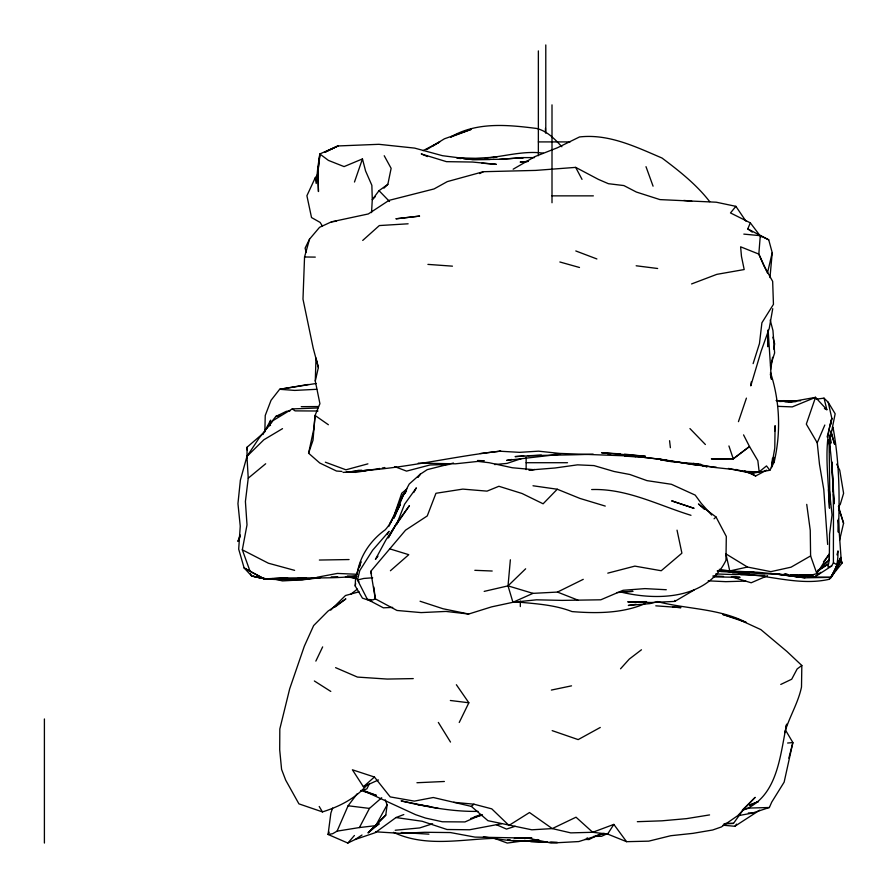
<?xml version="1.0" encoding="UTF-8"?>
<svg xmlns="http://www.w3.org/2000/svg" width="888" height="888" viewBox="0 0 888 888"><rect width="100%" height="100%" fill="white"/><g stroke="black" fill="none" stroke-linecap="round" stroke-linejoin="round"><path stroke-width="1.33" d="M829.048 439.871C834.853 480.519 833.166 521.789 833.432 562.748L831.623 566.067L827.949 567.121L829.325 559.817L829.559 534.243L832.056 514.918L829.459 491.02M246.975 458.119L247.097 447.197L263.392 433.133M657.542 601.642C687.035 609.29 718.57 608.247 746.286 622.477L722.643 614.407L737.839 619.036L760.861 629.614L786.946 651.492L801.831 665.489L801.498 687.057C798.145 703.118 789.243 717.06 784.703 732.689M264.846 431.89L265.246 415.451L271.051 400.299L279.653 389.288L316.017 383.494M319.991 154.679L317.571 174.659L315.185 177.889L316.228 183.505L317.771 167.987L318.459 191.486L317.771 167.987L319.824 153.957L338.006 145.954L378.865 144.311L414.641 148.107L442.513 155.7L472.705 159.562L490.098 159.496M768.342 330.181L767.854 346.753L767.72 330.392M735.875 469.452L751.281 473.415L769.885 470.274L774.092 462.348L774.236 457.398M315.284 381.008L315.995 357.997L318.37 367.532L315.284 381.008L319.913 403.685L315.074 415.462L313.908 428.493L308.58 453.202L319.758 463.003L336.519 471.04L341.958 471.428M371.739 601.231L362.459 598.157L355.222 585.98L355.577 577.045L360.916 561.638L359.718 566.755M745.898 221.112L735.886 206.338L716.25 202.209L659.951 199.6L636.407 192.063L623.875 185.57L608.391 183.694L598.423 179.398L575.679 167.377L535.664 170.407L483.372 171.706L447.308 181.607L434.032 188.944L388.977 200.388L368.32 213.953L331.402 221.856L319.558 227.317L309.557 239.116L304.551 256.987L302.986 299.145L313.198 348.129L318.37 367.532M371.55 212.621L372.283 199.622L371.861 185.326L365.567 170.929L362.459 158.919L344.078 166.6L328.427 160.406L319.824 153.957L317.571 174.659M732.522 574.125C765.023 573.06 796.869 586.624 829.226 579.298C836.707 572.161 838.128 560.75 837.995 550.882L836.995 554.856M774.758 431.135L775.091 425.674L774.78 448.107L771.428 467.565L772.516 458.208M735.886 206.338L730.491 212.942L750.327 222.855L747.763 228.893L768.731 239.827L772.227 252.703L769.974 277.589M743.822 234.11L760.283 235.675L758.829 254.09L763.924 265.801L772.66 281.374L773.448 304.351L761.904 322.788L759.462 343.567L753.124 363.625M666.289 589.732L644.921 588.611L623.11 590.287L600.799 599.8L562.071 600.388L536.519 599.811L512.931 602.286L508.025 585.869L510.367 559.784M646.542 601.609L627.749 601.831L651.381 602.519L674.78 601.409L674.902 600.377M751.237 381.907L750.782 385.858L761.105 351.271L769.23 328.449L772.738 308.669M317.937 407.981L292.252 408.913L273.06 420.579L259.007 438.217L246.953 456.388L248.24 478.177L245.41 501.52L247.008 524.875L242.324 549.827L250.105 571.417L264.535 579.009C295.271 576.479 326.151 579.587 356.854 576.101M374.614 826.761L379.198 823.764L368.154 832.811L385.803 815.095L387.113 804.861L385.192 799.766M830.913 424.475L831.834 418.326L828.204 402.253L824.031 398.146L816.239 399.167M770.706 369.452L772.571 357.309M773.814 349.217L774.647 343.811L772.937 337.207M355.222 585.98L355.633 583.405M357.087 574.414C359.573 556.332 370.496 540.392 385.203 529.836C395.626 518.648 396.992 502.131 406.526 490.92M774.092 462.348C781.04 432.745 779.953 401.42 770.473 372.494M383.949 188.167L387.845 184.349L391.131 168.354L384.215 155.733M772.227 252.703L767.454 272.982L758.829 254.09L740.625 246.82L741.469 256.41L744.188 269.552L716.805 274.359L691.574 283.938M839.571 540.27L843.578 523.21L838.738 507.326M392.707 607.403L383.372 607.825L367.388 599.378L357.509 580.008L359.762 570.584L372.616 550.249L389.066 531.324L387.068 534.598M827.139 436.985L831.834 418.326C823.021 447.519 828.748 478.332 829.481 508.202L828.415 489.632M831.956 574.714L831.29 577.355L804.905 577.822L773.748 573.715L804.905 577.822M788.844 758.174L792.873 742.579L785.536 730.147M269.708 423.643L270.662 420.168L262.926 434.521M785.58 728.093L786.701 724.109C779.942 755.355 778.01 797.024 743.112 810.134M770.518 365.889L774.625 352.958L772.949 330.514L770.229 320.069M738.45 421.656L746.42 398.124M308.58 453.202L313.009 440.237L315.074 415.462L328.371 424.742M240.16 534.92L237.929 541.436L240.149 536.53M824.031 398.146L826.861 409.701L815.517 397.369L806.315 424.12L817.226 442.801L819.491 464.357L823.775 489.499L827.638 544.444M354.479 182.029L362.459 158.919M395.748 512.842L395.349 513.997L402.863 494.683L405.783 491.819M332.634 808.069L330.88 813.031L328.083 834.465L347.841 843.056L355.133 839.515L375.158 832.722L395.993 817.548L403.807 814.551M399.189 519.38L396.725 524.075L404.584 504.218L416.361 487.845L413.764 492.507M396.725 524.075L409.424 505.683L396.881 522.899L388.267 537.895L397.48 522.188L385.792 540.215L375.424 559.385L377.944 556.21M817.226 442.801L824.819 425.03M329.237 832.178L328.083 834.465L332.645 833.71L337.074 831.146L348.096 805.771L357.265 793.694M738.65 815.595L752.325 813.086L769.363 807.503L771.728 802.119L784.137 782.15L792.873 742.579L787.623 743.023M315.185 177.889L306.904 195.737L311.522 217.549L320.146 222.433L322.244 225.852M315.851 661.105L322.655 646.897M459.229 722.477L468.853 702.774L456.365 684.726M309.557 239.116L305.106 248.141L306.138 252.137M369.297 783.982L366.822 788.899L360.672 790.875M388.722 526.506L400.188 504.451L393.906 518.159L403.685 494.372L409.257 483.993L420.379 474.148L427.228 469.641L453.446 463.036M389.865 523.476L394.205 515.207L401.731 493.251L406.948 488.922M337.074 831.146L359.418 827.549L369.452 808.413L381.707 797.735M395.615 513.253L400.177 504.872M387.113 804.861L375.713 825.674L359.418 827.549M800.044 575.002L808.28 576.023L816.838 573.604L829.148 554.234L829.325 559.817L817.582 571.195M378.454 779.942L363.392 786.757L352.403 769.796L374.425 777.022L390.221 796.902L414.341 801.12L433.266 797.502L471.328 806.393L487.945 820.69L531.823 829.803L552.258 828.593L570.784 832.877L592.718 832.289L607.636 834.065L613.841 824.397L626.562 841.68L648.762 841.147L670.751 835.719L692.918 833.355L712.698 829.991L721.4 826.939L737.762 815.639L755.155 797.346L742.357 810.023M723.998 823.798L733.488 823.398L743.755 809.035M823.442 561.882L829.148 554.234M387.845 184.349L379.021 190.665L372.283 199.622L375.202 196.759M266.189 428.849L275.779 416.516L286.347 411.322L289.91 411.022M840.603 558.13L842.046 563.114L829.226 579.298L841.258 560.617L838.283 519.314M722.999 825.196L734.842 826.284L736.574 824.131M405.339 492.329L403.685 494.372L405.45 492.241M417.737 477.344L420.379 474.148L417.837 477.134M583.25 579.342L557.453 592.074L532.966 593.362L512.931 602.286L491.575 606.87L468.686 614.03L445.965 611.432L421.112 612.598L396.992 610.467L375.302 598.834L370.74 571.373L405.583 530.147L427.25 515.939L435.953 493.284L462.792 489.11L487.024 491.131L498.912 486.28L522.077 493.506L543.112 503.796L557.264 489.233L579.897 498.412L605.261 506.082M347.841 843.056L354.412 835.486M620.546 668.797L629.292 659.074L641.458 649.772M367.654 784.115C356.277 798.112 339.427 806.626 322.455 811.898L298.923 803.862L285.692 780.141L281.585 769.397L279.698 749.783L279.82 728.97L289.688 688.799L304.329 646.198L313.642 625.574L327.983 611.144L345.865 598.878L335.12 607.004M838.372 506.493L840.215 504.551L843.6 493.317L839.726 470.152L836.696 464.135M368.154 832.811L385.803 815.095M330.725 610.1L345.465 595.526L359.063 591.808M484.182 591.386L508.025 585.869L525.641 568.797M714.085 518.792L716.028 516.994L698.456 503.973L704.351 509.268M362.715 240.437L379.343 225.563L408.125 223.798M363.392 786.757L374.425 777.022M390.409 570.751L408.769 554.689L389.543 548.784M824.12 564.38L829.325 559.817M471.328 806.393L473.959 804.195L491.763 808.857L508.968 825.429L529.492 812.531L552.258 828.593L576.023 817.204L592.718 832.289L613.841 824.397M248.24 478.177L265.679 463.758M728.46 468.42L741.746 471.328L759.162 471.883L766.499 465.923L769.885 470.274M350.982 594.061L357.331 589.144M820.823 572.305L814.518 577.078L790.908 574.936L814.518 577.078L831.29 577.355L840.781 557.364L830.424 578.377L841.258 560.617L842.046 563.114M759.162 471.883L757.853 460.694L749.494 446.52L733.388 458.796L711.366 458.896L733.244 458.785L749.494 446.52L743.556 434.887M801.831 665.489L797.158 668.942L791.708 679.22L780.763 684.448M817.193 571.528L828.349 563.947L817.726 570.34M759.673 810.189L734.842 826.284M355.133 839.515L362.004 835.02M831.623 566.067L814.518 577.078L801.686 574.891M426.684 149.617L444.433 138.794L471.228 129.359L450.605 137.107C476.767 121.645 507.958 124.82 536.796 128.483C547.374 131.246 554.689 138.983 561.86 146.753M432.634 146.154L439.749 141.913L423.132 150.638M282.517 428.649L263.858 439.782L246.953 456.388L240.382 480.119L237.951 503.64L240.248 526.173L238.694 549.15L244.122 567.943L251.693 576.057L266 579.12L287.546 577.677M674.78 601.409L694.283 589.943M513.164 169.197L534.976 156.588L557.509 147.73L579.52 136.952C608.735 133.611 635.852 146.875 661.993 158.02C679.187 170.918 696.525 184.571 709.701 201.654M806.737 504.373L810.256 530.347L810.6 555.921L791.042 567.188L770.828 571.65L747.463 567.044L725.862 553.857L729.758 570.94L757.542 572.26L787.978 575.058L813.663 574.991M600.277 727.461L578.177 739.604L552.181 730.635M744.699 470.873L755.644 475.99L766.566 470.152M479.675 173.582L483.372 171.706M584.87 839.415L588.922 839.526L599.544 834.254M607.658 833.521L601.531 836.307L593.573 836.407M481.829 814.518L464.946 821.933L442.368 821.777L425.552 818.07L415.562 814.662L363.514 790.686M767.554 575.69L751.193 582.772L731.479 576.856L740.07 577.333L713.175 576.878M776.09 400.477L789.232 402.042L815.517 397.369L792.274 406.893L777.755 406.349M645.343 603.507C622.488 613.508 596.503 613.541 572.027 611.588C553.279 604.295 533.433 603.685 513.719 601.631M749.561 804.994L758.474 801.52L749.672 805.272M813.13 398.213L815.517 397.369M593.162 454.123C567.443 455.389 541.036 454.778 515.096 456.61L523.82 455.966M474.114 816.949L480.441 814.773M280.663 414.874L275.779 416.516L279.709 415.529M521.434 458.608L506.959 463.414L494.583 464.557M432.623 823.753L419.702 827.927L395.204 830.247M515.207 826.284L506.515 829.081L496.459 824.73M604.517 833.399L578.798 841.558L551.115 843.056L527.827 838.083L474.98 837.107L450.471 832.567L424.853 832.278L400.277 833.355L375.469 831.801M268.254 426.029L270.529 425.33M748.917 472.161L751.281 473.415L756.321 471.95M470.562 818.492L482.495 815.084M367.91 463.847L345.932 469.808L325.352 462.193M657.83 601.531L649.894 603.629L628.338 605.45L636.097 604.295M607.78 573.149L634.865 566.122L661.227 570.74L681.906 553.18L677.033 530.158M357.509 580.008L363.78 578.454L372.694 577.788M717.293 570.895L729.758 570.94L747.463 567.044M501.554 823.753L469.563 829.769L446.997 829.503L422.144 821.267L395.993 817.548M551.359 690.065L571.528 685.847M316.949 577.289L337.362 573.426L357.265 574.292M379.709 468.476L355.544 472.394L347.397 471.817M382.273 468.009L384.848 467.532M511.988 459.473L506.637 460.417L560.539 454.179M537.806 839.549C519.824 843.245 501.309 839.426 483.405 836.84M744.288 809.135L750.593 808.025L769.363 807.503M308.303 384.46L279.653 389.288L294.683 390.42L316.705 389.299M699.045 464.624L696.381 465.079L656.698 458.752M485.148 158.453L487.801 158.02M490.465 157.576C507.925 155.456 525.718 150.705 543.312 153.169M709.568 814.918L686.546 818.636L661.915 820.823L637.329 821.689M601.076 833.821L603.729 833.399M480.397 453.513L500.743 451.115C456.443 455.966 413.053 466.533 368.564 470.218L343.057 472.427M492.94 157.642L496.892 157.087L475.691 158.286L457.209 157.875M525.419 840.647L507.248 843.056L493.628 838.017M331.402 221.856L336.497 221.19M317.937 577.611L302.053 579.664L281.163 579.198M320.568 577.666L302.819 579.775L282.473 580.919L272.372 578.521M529.015 470.074L554.967 467.998L577.522 464.846L593.972 465.59L614.108 471.495L629.892 474.503L646.975 480.63L671.428 484.293L695.204 495.116L701.187 503.285L711.654 515.051M529.292 470.085L534.743 469.486M266 579.12L252.936 576.179C270.185 581.085 288.323 579.72 305.916 577.677M292.418 579.131L306.027 577.688M539.027 840.092L527.206 841.258L524.708 840.337M528.404 161.294L520.157 162.06L528.26 161.45M789.232 402.042L796.114 401.398M368.564 470.218L346.253 472.072L366.6 470.407M628.748 455.966L559.484 453.402L538.55 451.171L519.547 452.347L500.011 451.226M616.971 592.585L633.022 591.341L625.319 591.663M499.467 159.363L523.476 157.62L500.521 159.285L472.705 159.562L463.614 158.763M553.557 454.401L556.321 454.212M779.575 401.509L800.61 400.732M527.861 455.766L541.325 455.1M416.938 782.739L444.366 781.484M495.582 838.305C461.438 839.16 425.929 847.652 393.484 832.334M357.786 470.363L361.782 470.24M531.457 837.839L514.352 838.361L531.823 837.917M745.754 581.085L725.774 581.662L708.18 580.83M449.295 464.502L430.103 464.957L406.549 471.117L394.694 466.6M331.235 576.889L337.751 576.745M777.011 400.743L795.659 401.032M319.369 560.039L349.062 559.551M413.253 678.599L387.224 679.065L357.442 677.078L335.586 667.654M784.914 401.654L795.593 401.498M347.308 576.123L356.865 576.012M355.3 577.133L347.208 576.789M418.281 463.148L455.422 463.814L484.204 460.739L477.522 460.517M301.254 406.66L318.459 406.549M725.452 823.454L733.488 823.398M520.868 157.62L534.543 157.587M538.361 141.913L570.074 141.913M552.003 195.859L593.362 195.859M526.14 462.715L567.51 462.715M317.982 411.011L295.071 410.878L292.252 408.913M304.551 256.987L315.296 257.109M478.077 811.377C452.048 811.854 426.34 806.726 401.087 800.909L438.428 808.435M347.153 576.556L353.901 576.701M744.055 573.626L749.428 573.748L735.697 574.625L715.728 573.937M740.736 574.814L764.979 575.369M513.042 840.47L547.885 842.19M800.754 574.98L811.621 575.324M530.691 841.691L546.786 842.179M549.472 842.257L557.52 842.512L550.638 842.279M748.34 812.953L752.325 813.086M717.449 571.006L737.806 571.728M750.049 572.161L754.134 572.305L740.492 572.627L726.928 571.339L737.395 571.739M665.945 459.973L632.012 455.988L636.052 456.576L624.764 456.266C655.588 456.576 685.703 464.702 716.228 467.199M591.663 489.554C626.717 488.345 658.352 505.272 690.986 515.306M474.825 570.318L492.196 571.017M692.462 463.425L672.061 461.782L660.461 459.762L671.861 461.316L669.275 460.55M608.014 454.223L610.667 454.345M429.592 806.437L417.649 804.628M712.964 575.89L723.542 576.445M428.948 834.154L401.254 832.511M620.534 453.901L601.565 452.736L645.465 456.31L624.597 454.156M281.019 578.821L286.169 579.165L280.719 578.588M783.738 400.621L788.711 400.965M800.843 575.668L792.94 575.002M803.485 575.846L811.41 576.39M741.746 471.328L747.241 471.717M427.916 264.391L452.447 266.156M793.694 401.309L796.236 401.487M655.777 605.827L680.974 607.636L672.549 607.026M720.756 571.572L781.873 574.558L798.934 576.934M482.051 163.159L496.348 164.347L472.527 162.038L446.453 161.66L421.234 153.924L427.483 156.566M457.12 158.208L461.016 158.541M733.244 458.785L728.926 445.954M533.055 469.619L512.321 467.754L489.066 462.704L478.332 461.438M367.388 599.378L372.871 599.877L375.302 598.834L373.837 586.99M683.782 200.422L691.73 201.154M453.679 802.297L473.959 804.195M625.563 592.407L620.19 591.885C657.264 600.987 706.781 599.511 725.962 560.328L726.306 536.441L716.028 516.994M700.854 464.258L693.006 463.403L713.131 467.299L736.618 469.852M785.114 574.048L787.723 574.37M450.349 700.488L468.853 702.774M348.096 805.771L369.452 808.413M355.788 577.389L351.67 576.867L355.755 577.644M636.163 265.778L657.653 268.498M784.049 574.059L786.79 574.414M345.41 576.812L356.021 578.166M533 485.769L557.264 489.233M719.225 569.352L729.758 570.94M348.018 576.701L355.999 577.966M731.479 576.856L738.05 577.899M347.952 576.789L355.844 578.144M507.836 839.56L510.434 840.015M468.686 614.03L443.057 608.757L420.068 601.243M294.605 570.362L268.387 563.214L242.324 549.827M262.004 577.744L266.977 579.131M559.851 261.982L579.498 267.488M508.025 585.869L532.966 593.362M360.739 790.487L376.346 795.348L363.692 790.575M833.432 562.748L837.173 564.912M575.79 250.949L596.891 258.963M557.453 592.074L577.91 600.11M607.636 834.065L626.562 841.68M824.397 408.536L826.861 409.701M760.283 235.675L768.731 239.827M264.535 579.009L244.122 567.943L250.105 571.417M751.281 473.415L755.644 475.99M314.352 680.974L330.791 691.43M747.763 228.893L752.258 232.134M587.157 837.817L588.922 839.526M689.943 428.582L705.383 444.511M379.021 190.665L389.543 201.509M750.327 222.855L761.038 236.985M355.577 577.045L358.996 581.884M438.35 722.432L450.505 742.068M828.204 402.253L835.164 413.797L829.115 443.7L829.936 504.551M319.203 806.482L322.455 811.898M575.679 167.377L582.017 179.365M250.516 573.77L251.693 576.057M645.998 166.667L653.069 186.18M810.6 555.921L816.838 573.604M838.927 509.168L843.578 523.21M828.759 439.616L830.28 449.961M370.74 571.373L371.517 573.937M830.624 431.102L834.62 444.344L831.079 431.457M770.329 374.014L771.095 378.044M669.574 440.703L670.385 447.685M829.98 434.954L830.868 443.223L830.036 435.231M833.21 491.73L831.812 461.904L834.209 503.796L833.432 494.405M771.361 379.398L768.131 330.147M829.536 442.169L829.658 444.888M829.836 448.973L829.947 451.692M837.895 520.457L838.328 532.212C839.882 497.169 839.426 461.804 832.977 427.217L832.988 429.814M247.097 447.197L247.197 450.005M552.003 104.862L552.003 202.753M545.787 44.944L545.787 133.189M545.454 128.338L545.454 132.478M538.361 50.905L538.361 155.7M526.14 457.198L526.14 469.608M520.324 601.054L520.324 606.571M44.4 718.958L44.4 843.056M332.101 148.729L324.841 152.303L338.006 145.954L332.101 148.729M419.513 216.106L396.115 218.781L419.513 216.106M706.959 466.777L696.603 464.024L706.959 466.777M673.304 501.376L671.639 500.876L694.083 508.336L673.304 501.376"/></g></svg>
